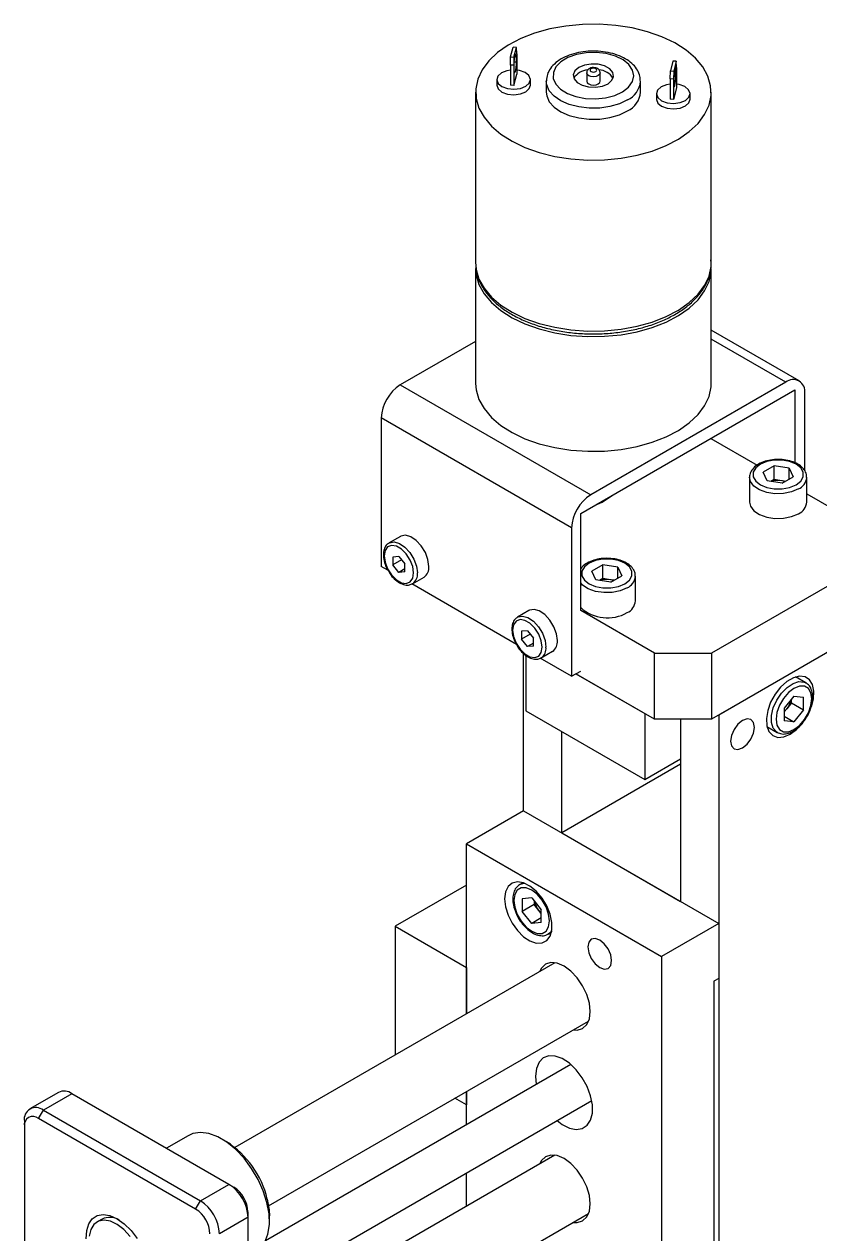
# Model space of a CAD drawing. Header units: millimetres. Extents: x 15 to 1802, y 5 to 899.
# Drawn here: x 1698.3 to 1757.5, y 798 to 887.8 of the extents above; entities that cross this region are included whole.
import ezdxf

# ---------------------------------------------------------------- set-up
doc = ezdxf.new("R2010")
doc.units = ezdxf.units.MM

msp = doc.modelspace()

# ---------------------------------------------------------------- linework, layer by layer
at = {"color": 7, "linetype": 'Continuous', "lineweight": 25}
for p, q in [((1734.481, 885.407), (1734.67, 886.132)), ((1734.917, 886.111), (1734.67, 886.132)), ((1734.729, 885.386), (1734.917, 886.111)), ((1734.934, 885.644), (1734.917, 886.111)), ((1734.464, 884.809), (1734.481, 885.407)), ((1734.481, 885.407), (1734.729, 885.386)), ((1734.729, 885.386), (1734.712, 884.788)), ((1734.897, 885.421), (1734.897, 885.013)), ((1734.934, 885.644), (1734.934, 884.135)), ((1746.54, 885.104), (1746.352, 884.379)), ((1746.787, 885.082), (1746.54, 885.104)), ((1746.787, 885.082), (1746.599, 884.357)), ((1746.804, 884.615), (1746.787, 885.082)), ((1734.712, 884.788), (1734.464, 884.809)), ((1734.464, 884.809), (1734.464, 883.3)), ((1734.712, 884.788), (1734.712, 883.279)), ((1734.749, 884.442), (1734.749, 884.85)), ((1740.134, 884.224), (1740.134, 883.612)), ((1741.134, 883.612), (1741.134, 884.224)), ((1746.334, 883.781), (1746.352, 884.379)), ((1746.352, 884.379), (1746.599, 884.357)), ((1746.599, 884.357), (1746.582, 883.759)), ((1746.767, 883.985), (1746.767, 884.393)), ((1746.804, 884.615), (1746.804, 883.107)), ((1733.453, 883.727), (1733.453, 883.319)), ((1734.712, 883.279), (1734.464, 883.3)), ((1734.712, 883.279), (1734.934, 884.135)), ((1735.953, 883.319), (1735.953, 883.727)), ((1737.134, 883.612), (1737.134, 882.795)), ((1744.134, 882.795), (1744.134, 883.612)), ((1746.582, 883.759), (1746.334, 883.781)), ((1746.334, 883.781), (1746.334, 882.272)), ((1746.582, 883.759), (1746.582, 882.25)), ((1746.619, 883.822), (1746.619, 883.414)), ((1731.884, 882.795), (1731.884, 870.095)), ((1745.315, 882.68), (1745.315, 882.271)), ((1746.804, 883.107), (1746.582, 882.25)), ((1747.815, 882.271), (1747.815, 882.68)), ((1749.384, 870.095), (1749.384, 882.795)), ((1746.582, 882.25), (1746.334, 882.272)), ((1731.884, 870.095), (1731.888, 869.959)), ((1731.884, 869.686), (1731.884, 861.157)), ((1749.384, 861.157), (1749.384, 869.686)), ((1755.927, 861.342), (1749.384, 865.12)), ((1731.884, 864.269), (1726.29, 861.039)), ((1726.29, 861.039), (1740.432, 852.875)), ((1754.928, 861.243), (1740.432, 852.875)), ((1739.692, 851.49), (1755.601, 860.674)), ((1755.601, 860.674), (1755.601, 855.27)), ((1756.342, 854.651), (1756.342, 860.427)), ((1739.018, 850.426), (1724.876, 858.59)), ((1724.876, 858.59), (1724.876, 847.566)), ((1749.358, 857.07), (1752.805, 855.08)), ((1754.063, 855.032), (1753.242, 854.559)), ((1753.543, 853.912), (1753.242, 854.559)), ((1755.184, 854.859), (1754.063, 855.032)), ((1754.063, 854.012), (1754.063, 855.032)), ((1755.184, 854.859), (1755.484, 854.212)), ((1755.184, 854.039), (1755.184, 854.859)), ((1752.238, 854.181), (1752.238, 852.344)), ((1754.664, 853.738), (1753.543, 853.912)), ((1754.063, 854.012), (1753.816, 853.869)), ((1754.623, 853.925), (1754.063, 854.012)), ((1754.91, 853.881), (1754.623, 853.925)), ((1754.664, 853.738), (1755.484, 854.212)), ((1756.488, 852.344), (1756.488, 854.181)), ((1756.488, 852.954), (1761.081, 850.303)), ((1739.692, 844.282), (1739.692, 851.49)), ((1739.018, 850.426), (1739.018, 839.402)), ((1726.299, 849.797), (1725.45, 849.307)), ((1726.184, 848.299), (1725.742, 848.259)), ((1725.742, 848.259), (1725.742, 847.67)), ((1726.184, 848.299), (1726.626, 847.749)), ((1725.369, 847.281), (1724.876, 847.566)), ((1726.389, 848.044), (1725.742, 847.67)), ((1726.184, 847.12), (1725.742, 847.67)), ((1726.626, 847.375), (1726.184, 847.12)), ((1726.626, 847.16), (1726.626, 847.749)), ((1741.335, 847.685), (1740.515, 847.211)), ((1742.456, 847.511), (1741.335, 847.685)), ((1741.335, 846.664), (1741.335, 847.685)), ((1742.456, 847.511), (1742.756, 846.864)), ((1742.456, 846.691), (1742.456, 847.511)), ((1761.081, 847.854), (1749.414, 841.118)), ((1726.626, 847.16), (1726.184, 847.12)), ((1727.2, 846.276), (1728.049, 846.765)), ((1740.815, 846.564), (1740.515, 847.211)), ((1741.936, 846.391), (1740.815, 846.564)), ((1741.335, 846.664), (1741.088, 846.522)), ((1741.896, 846.577), (1741.335, 846.664)), ((1742.183, 846.533), (1741.896, 846.577)), ((1741.936, 846.391), (1742.756, 846.864)), ((1743.76, 844.996), (1743.76, 846.834)), ((1734.915, 841.771), (1727.135, 846.262)), ((1735.845, 844.286), (1734.996, 843.796)), ((1745.171, 841.118), (1739.691, 844.282)), ((1761.081, 842.954), (1749.414, 836.219)), ((1735.73, 842.788), (1735.288, 842.749)), ((1735.288, 842.749), (1735.288, 842.159)), ((1735.935, 842.533), (1735.288, 842.159)), ((1735.73, 841.61), (1735.288, 842.159)), ((1735.73, 842.788), (1736.172, 842.238)), ((1736.172, 841.649), (1736.172, 842.238)), ((1760.551, 842.648), (1749.944, 836.525)), ((1735.448, 829.401), (1735.448, 841.088)), ((1736.172, 841.865), (1735.73, 841.61)), ((1736.172, 841.649), (1735.73, 841.61)), ((1736.746, 840.765), (1737.594, 841.255)), ((1745.171, 836.219), (1745.171, 841.118)), ((1745.171, 841.118), (1749.414, 841.118)), ((1749.414, 841.118), (1749.414, 836.219)), ((1735.625, 840.952), (1735.625, 836.831)), ((1739.018, 839.402), (1736.681, 840.751)), ((1739.018, 839.402), (1739.691, 839.791)), ((1745.171, 836.219), (1739.337, 839.587)), ((1739.337, 839.587), (1744.464, 836.627)), ((1756.416, 838.916), (1755.651, 839.358)), ((1755.53, 837.921), (1754.819, 837.037)), ((1755.357, 837.421), (1755.357, 837.706)), ((1755.53, 837.921), (1756.241, 837.858)), ((1756.241, 836.91), (1756.241, 837.858)), ((1735.625, 836.831), (1744.464, 831.728)), ((1744.464, 836.627), (1744.464, 831.728)), ((1754.819, 837.037), (1754.819, 836.09)), ((1755.002, 836.979), (1754.819, 836.752)), ((1755.357, 837.421), (1755.002, 836.979)), ((1755.357, 837.421), (1756.241, 836.91)), ((1756.241, 836.91), (1755.53, 836.026)), ((1749.414, 836.219), (1745.171, 836.219)), ((1747.116, 836.219), (1747.116, 822.666)), ((1749.944, 836.525), (1749.944, 769.161)), ((1753.526, 835.677), (1754.291, 835.236)), ((1754.819, 836.437), (1755.53, 836.026)), ((1755.53, 836.026), (1754.819, 836.09)), ((1738.277, 827.769), (1738.277, 835.3)), ((1744.464, 831.728), (1747.116, 833.259)), ((1747.116, 832.871), (1738.277, 827.769)), ((1735.448, 829.401), (1731.206, 826.952)), ((1735.448, 829.401), (1749.944, 821.033)), ((1738.277, 827.769), (1747.116, 822.666)), ((1731.206, 814.326), (1731.206, 826.952)), ((1731.206, 826.952), (1745.701, 818.584)), ((1735.398, 824.07), (1735.164, 823.934)), ((1731.206, 823.889), (1725.902, 820.828)), ((1736.049, 822.94), (1735.339, 822.876)), ((1735.339, 822.876), (1735.339, 821.929)), ((1736.223, 822.439), (1735.339, 821.929)), ((1736.049, 822.94), (1736.76, 822.056)), ((1736.223, 822.724), (1736.223, 822.439)), ((1736.578, 821.997), (1736.223, 822.439)), ((1736.049, 821.044), (1735.339, 821.929)), ((1736.76, 821.455), (1736.049, 821.044)), ((1736.76, 821.77), (1736.578, 821.997)), ((1736.76, 821.108), (1736.76, 822.056)), ((1725.902, 820.828), (1731.206, 817.766)), ((1725.902, 820.828), (1725.902, 811.264)), ((1736.76, 821.108), (1736.049, 821.044)), ((1737.288, 820.254), (1737.523, 820.389)), ((1749.944, 821.033), (1745.701, 818.584)), ((1749.944, 821.033), (1749.944, 816.95)), ((1737.311, 820.268), (1737.288, 820.254)), ((1745.701, 818.584), (1745.701, 790.005)), ((1737.776, 818.119), (1714.003, 804.395)), ((1731.206, 817.766), (1731.206, 814.326)), ((1749.944, 816.95), (1749.59, 816.746)), ((1749.59, 816.746), (1749.59, 796.333)), ((1716.503, 800.065), (1740.276, 813.789)), ((1738.963, 810.562), (1716.282, 797.469)), ((1736.332, 809.703), (1736.394, 809.079)), ((1700.892, 808.496), (1698.77, 807.271)), ((1701.892, 808.397), (1699.77, 807.172)), ((1713.559, 801.661), (1701.892, 808.397)), ((1714.973, 793.134), (1740.513, 807.878)), ((1731.206, 807.559), (1730.345, 808.056)), ((1731.206, 806.084), (1731.206, 808.553)), ((1731.206, 808.553), (1731.206, 807.559)), ((1699.417, 806.56), (1699.77, 807.172)), ((1699.77, 807.172), (1711.438, 800.437)), ((1698.356, 806.355), (1698.356, 805.947)), ((1711.084, 799.824), (1699.417, 806.56)), ((1698.356, 805.947), (1698.356, 791.135)), ((1710.529, 805.276), (1708.913, 804.343)), ((1713.383, 804.824), (1713.029, 805.028)), ((1737.776, 803.83), (1714.973, 790.666)), ((1731.206, 800.036), (1731.206, 802.505)), ((1711.438, 800.437), (1713.559, 801.661)), ((1713.559, 801.661), (1713.912, 801.457)), ((1711.084, 799.824), (1711.438, 800.437)), ((1704.126, 799.08), (1703.755, 798.866)), ((1714.973, 799.212), (1712.852, 797.987)), ((1714.973, 799.212), (1714.973, 799.62)), ((1714.973, 773.899), (1714.973, 799.212)), ((1716.503, 785.775), (1740.276, 799.499)), ((1716.564, 798.905), (1716.564, 799.313))]:
    msp.add_line(p, q, dxfattribs=at)
at = {"color": 8, "linetype": 'Continuous', "lineweight": 25}
for p, q in [((1734.897, 885.421), (1734.799, 885.43)), ((1734.897, 885.013), (1734.754, 885.025)), ((1746.669, 884.401), (1746.767, 884.393)), ((1746.624, 883.997), (1746.767, 883.985)), ((1754.928, 861.243), (1749.384, 864.443))]:
    msp.add_line(p, q, dxfattribs=at)
at = {"color": 7, "linetype": 'Continuous', "lineweight": 25, "flags": 128}
for points in [[(1746.96, 879.305), (1747.756, 879.861), (1748.407, 880.476), (1748.9, 881.138), (1749.224, 881.834), (1749.374, 882.549), (1749.346, 883.27), (1749.14, 883.981), (1748.761, 884.667), (1748.217, 885.316), (1747.518, 885.913), (1746.679, 886.447), (1745.718, 886.907), (1744.652, 887.282), (1743.505, 887.567), (1742.3, 887.754), (1741.06, 887.84), (1739.812, 887.824), (1738.581, 887.705), (1737.391, 887.487), (1736.268, 887.172), (1735.233, 886.769), (1734.308, 886.285), (1733.512, 885.73), (1732.861, 885.115), (1732.369, 884.452), (1732.044, 883.756), (1731.895, 883.041), (1731.923, 882.32), (1732.129, 881.61), (1732.508, 880.923), (1733.052, 880.274), (1733.751, 879.677), (1734.589, 879.143), (1735.551, 878.684), (1736.616, 878.308), (1737.764, 878.024), (1738.969, 877.836), (1740.209, 877.75), (1741.457, 877.766), (1742.688, 877.885), (1743.878, 878.104), (1745.001, 878.418), (1746.036, 878.821), (1746.96, 879.305)], [(1734.749, 884.85), (1734.754, 885.028), (1734.77, 885.223), (1734.795, 885.404), (1734.823, 885.544), (1734.851, 885.622), (1734.875, 885.626), (1734.891, 885.556), (1734.897, 885.421)], [(1742.803, 882.824), (1743.251, 883.172), (1743.533, 883.575), (1743.634, 884.005), (1743.546, 884.436), (1743.276, 884.841), (1742.839, 885.195), (1742.264, 885.474), (1741.586, 885.662), (1740.849, 885.747), (1740.098, 885.724), (1739.381, 885.593), (1738.742, 885.364), (1738.223, 885.05), (1737.855, 884.672), (1737.661, 884.252), (1737.655, 883.818), (1737.836, 883.396), (1738.192, 883.014), (1738.702, 882.695), (1739.333, 882.459), (1740.047, 882.322), (1740.797, 882.291), (1741.537, 882.368), (1742.22, 882.55), (1742.803, 882.824)], [(1734.464, 884.436), (1734.199, 884.387), (1733.8, 884.226), (1733.538, 883.988), (1733.454, 883.711), (1733.56, 883.436), (1733.84, 883.206), (1734.251, 883.054), (1734.732, 883.006), (1735.208, 883.067), (1735.607, 883.229)], [(1734.897, 885.013), (1734.891, 884.835), (1734.875, 884.641), (1734.851, 884.46), (1734.823, 884.319), (1734.795, 884.241), (1734.77, 884.237), (1734.754, 884.308), (1734.749, 884.442)], [(1735.607, 883.229), (1735.869, 883.466), (1735.953, 883.744), (1735.847, 884.018), (1735.567, 884.249), (1735.155, 884.4), (1734.934, 884.436)], [(1741.719, 883.422), (1742.008, 883.672), (1742.131, 883.964), (1742.074, 884.263), (1741.843, 884.533), (1741.467, 884.74), (1740.99, 884.861), (1740.47, 884.881), (1739.97, 884.796), (1739.55, 884.618), (1739.261, 884.368), (1739.137, 884.076), (1739.195, 883.777), (1739.425, 883.507), (1739.802, 883.3), (1740.279, 883.179), (1740.799, 883.159), (1741.299, 883.244), (1741.719, 883.422)], [(1740.815, 884.329), (1740.867, 884.376), (1740.884, 884.432), (1740.863, 884.487), (1740.807, 884.533), (1740.725, 884.563), (1740.629, 884.573), (1740.533, 884.56), (1740.454, 884.528), (1740.401, 884.48), (1740.384, 884.425), (1740.406, 884.37), (1740.462, 884.324), (1740.544, 884.294), (1740.64, 884.284), (1740.735, 884.296), (1740.815, 884.329)], [(1746.767, 884.393), (1746.762, 884.527), (1746.745, 884.598), (1746.721, 884.594), (1746.693, 884.516), (1746.665, 884.375), (1746.641, 884.194), (1746.624, 884), (1746.619, 883.822)], [(1733.453, 883.319), (1733.454, 883.303), (1733.56, 883.028), (1733.84, 882.797), (1734.251, 882.646), (1734.732, 882.598), (1735.208, 882.659), (1735.607, 882.82)], [(1735.607, 882.82), (1735.869, 883.058), (1735.953, 883.319)], [(1740.134, 883.612), (1740.134, 883.605), (1740.177, 883.495), (1740.289, 883.403), (1740.454, 883.343), (1740.646, 883.323), (1740.836, 883.348), (1740.996, 883.412)], [(1740.996, 883.412), (1741.101, 883.507), (1741.134, 883.612)], [(1746.334, 883.389), (1746.061, 883.34), (1745.662, 883.178), (1745.4, 882.941), (1745.316, 882.663), (1745.422, 882.388), (1745.702, 882.158), (1746.113, 882.007), (1746.594, 881.958), (1747.07, 882.019), (1747.469, 882.181)], [(1746.619, 883.414), (1746.624, 883.279), (1746.641, 883.209), (1746.665, 883.213), (1746.693, 883.291), (1746.721, 883.431), (1746.745, 883.612), (1746.762, 883.807), (1746.767, 883.985)], [(1747.469, 882.181), (1747.731, 882.419), (1747.815, 882.696), (1747.709, 882.971), (1747.429, 883.201), (1747.017, 883.352), (1746.804, 883.388)], [(1737.134, 882.795), (1737.166, 882.523), (1737.358, 882.085), (1737.714, 881.682), (1738.216, 881.334), (1738.84, 881.06), (1739.554, 880.873), (1740.322, 880.783), (1741.105, 880.793), (1741.865, 880.904), (1742.563, 881.109), (1743.165, 881.399)], [(1745.315, 882.271), (1745.316, 882.255), (1745.422, 881.98), (1745.702, 881.75), (1746.113, 881.599), (1746.594, 881.55), (1747.07, 881.611), (1747.469, 881.773)], [(1747.469, 881.773), (1747.731, 882.01), (1747.815, 882.271)], [(1731.884, 869.686), (1731.923, 869.212), (1732.129, 868.501), (1732.508, 867.814), (1733.052, 867.166), (1733.751, 866.568), (1734.589, 866.034), (1735.551, 865.575), (1736.616, 865.199), (1737.764, 864.915), (1738.969, 864.728), (1740.209, 864.641), (1741.457, 864.658), (1742.688, 864.776), (1743.878, 864.995), (1745.001, 865.309), (1746.036, 865.713), (1746.96, 866.197)], [(1746.96, 866.197), (1747.756, 866.752), (1748.407, 867.367), (1748.9, 868.029), (1749.224, 868.725), (1749.374, 869.441), (1749.384, 869.686)], [(1731.884, 861.157), (1731.923, 860.682), (1732.129, 859.971), (1732.508, 859.285), (1733.052, 858.636), (1733.751, 858.039), (1734.589, 857.505), (1735.551, 857.045), (1736.616, 856.67), (1737.764, 856.385), (1738.969, 856.198), (1740.209, 856.112), (1741.457, 856.128), (1742.688, 856.247), (1743.878, 856.465), (1745.001, 856.78), (1746.036, 857.183), (1746.96, 857.667)], [(1746.96, 857.667), (1747.756, 858.222), (1748.407, 858.837), (1748.9, 859.5), (1749.224, 860.196), (1749.374, 860.911), (1749.384, 861.157)], [(1755.689, 853.62), (1756.034, 853.894), (1756.215, 854.216), (1756.215, 854.555), (1756.034, 854.877), (1755.689, 855.151), (1755.215, 855.35), (1754.657, 855.454), (1754.07, 855.454), (1753.512, 855.35), (1753.038, 855.151), (1752.693, 854.877), (1752.511, 854.555), (1752.511, 854.216), (1752.693, 853.894), (1753.038, 853.62), (1753.512, 853.421), (1754.07, 853.316), (1754.657, 853.316), (1755.215, 853.421), (1755.689, 853.62)], [(1752.238, 852.344), (1752.311, 852.026), (1752.564, 851.691), (1752.977, 851.414), (1753.514, 851.22), (1754.125, 851.125), (1754.758, 851.139), (1755.356, 851.259), (1755.866, 851.477)], [(1727.28, 847.077), (1727.214, 847.548), (1727.023, 848.038), (1726.732, 848.489), (1726.374, 848.846), (1725.993, 849.066), (1725.636, 849.122), (1725.344, 849.008), (1725.154, 848.737), (1725.088, 848.342), (1725.154, 847.871), (1725.344, 847.381), (1725.636, 846.93), (1725.993, 846.573), (1726.374, 846.353), (1726.732, 846.297), (1727.023, 846.411), (1727.214, 846.682), (1727.28, 847.077)], [(1728.411, 847.567), (1728.344, 848.069), (1728.15, 848.595), (1727.85, 849.087), (1727.477, 849.491), (1727.071, 849.764), (1726.677, 849.877), (1726.336, 849.816), (1726.299, 849.797)], [(1742.961, 846.272), (1743.306, 846.546), (1743.487, 846.868), (1743.487, 847.207), (1743.306, 847.529), (1742.961, 847.803), (1742.487, 848.002), (1741.929, 848.107), (1741.342, 848.107), (1740.784, 848.002), (1740.31, 847.803), (1739.965, 847.529), (1739.784, 847.207), (1739.784, 846.868), (1739.965, 846.546), (1740.31, 846.272), (1740.784, 846.073), (1741.342, 845.969), (1741.929, 845.969), (1742.487, 846.073), (1742.961, 846.272)], [(1737.957, 842.056), (1737.89, 842.559), (1737.696, 843.084), (1737.396, 843.576), (1737.023, 843.98), (1736.617, 844.253), (1736.222, 844.366), (1735.881, 844.305), (1735.845, 844.286)], [(1736.826, 841.566), (1736.76, 842.037), (1736.569, 842.528), (1736.278, 842.979), (1735.92, 843.335), (1735.539, 843.555), (1735.182, 843.611), (1734.89, 843.497), (1734.7, 843.226), (1734.634, 842.832), (1734.7, 842.361), (1734.89, 841.87), (1735.182, 841.419), (1735.539, 841.062), (1735.92, 840.843), (1736.278, 840.786), (1736.569, 840.901), (1736.76, 841.171), (1736.826, 841.566)], [(1756.838, 837.164), (1756.978, 837.721), (1757.011, 838.295), (1756.913, 838.782), (1756.691, 839.148), (1756.363, 839.365), (1755.952, 839.416), (1755.488, 839.298), (1755.007, 839.021), (1754.543, 838.603), (1754.132, 838.077), (1753.803, 837.481), (1753.582, 836.859), (1753.484, 836.258), (1753.516, 835.723), (1753.678, 835.292), (1753.955, 834.998), (1754.329, 834.863), (1754.77, 834.896), (1755.247, 835.096), (1755.247, 835.096)], [(1756.856, 837.739), (1756.791, 838.175), (1756.603, 838.493), (1756.309, 838.662), (1755.94, 838.666), (1755.53, 838.505), (1755.12, 838.193), (1754.751, 837.763), (1754.457, 837.255), (1754.269, 836.719), (1754.204, 836.208), (1754.269, 835.773), (1754.457, 835.455), (1754.751, 835.285), (1755.12, 835.281), (1755.53, 835.443), (1755.94, 835.754), (1756.309, 836.185), (1756.603, 836.693), (1756.791, 837.229), (1756.856, 837.739)], [(1751.712, 834.075), (1752.05, 834.348), (1752.337, 834.735), (1752.528, 835.177), (1752.596, 835.606), (1752.528, 835.958), (1752.337, 836.179), (1752.05, 836.234), (1751.712, 836.117), (1751.373, 835.844), (1751.087, 835.457), (1750.895, 835.015), (1750.828, 834.586), (1750.895, 834.234), (1751.087, 834.014), (1751.373, 833.958), (1751.712, 834.075)], [(1755.247, 835.096), (1755.724, 835.447), (1756.057, 835.79)], [(1734.034, 822.87), (1734.1, 822.281), (1734.291, 821.66), (1734.595, 821.054), (1734.989, 820.506), (1735.442, 820.058), (1735.922, 819.743), (1736.394, 819.584), (1736.821, 819.593), (1737.173, 819.769), (1737.423, 820.1), (1737.553, 820.56), (1737.553, 821.116), (1737.423, 821.726), (1737.173, 822.346), (1736.821, 822.928), (1736.394, 823.431), (1735.922, 823.816), (1735.442, 824.055), (1734.989, 824.131), (1734.595, 824.038), (1734.291, 823.782), (1734.1, 823.383), (1734.034, 822.87)], [(1737.375, 821.227), (1737.31, 821.737), (1737.122, 822.273), (1736.829, 822.781), (1736.459, 823.212), (1736.049, 823.523), (1735.64, 823.685), (1735.27, 823.681), (1734.977, 823.511), (1734.788, 823.193), (1734.723, 822.757), (1734.788, 822.247), (1734.977, 821.711), (1735.27, 821.203), (1735.64, 820.772), (1736.049, 820.461), (1736.459, 820.299), (1736.829, 820.304), (1737.122, 820.473), (1737.31, 820.791), (1737.375, 821.227)], [(1740.221, 819.298), (1740.289, 818.868), (1740.48, 818.427), (1740.767, 818.04), (1741.105, 817.767), (1741.443, 817.649), (1741.73, 817.705), (1741.922, 817.926), (1741.989, 818.277), (1741.922, 818.707), (1741.73, 819.149), (1741.443, 819.535), (1741.105, 819.808), (1740.767, 819.926), (1740.48, 819.87), (1740.289, 819.65), (1740.221, 819.298)], [(1739.13, 813.127), (1739.426, 813.117), (1739.828, 813.242), (1740.137, 813.528), (1740.332, 813.958), (1740.398, 814.501), (1740.332, 815.12), (1740.137, 815.774), (1739.828, 816.417), (1739.426, 817.007), (1738.957, 817.502), (1738.453, 817.869), (1737.95, 818.083), (1737.481, 818.129), (1737.078, 818.005), (1736.769, 817.718), (1736.631, 817.458)], [(1737.944, 806.395), (1738.32, 806.111), (1738.851, 805.843), (1739.357, 805.741), (1739.806, 805.811), (1740.17, 806.048), (1740.426, 806.438), (1740.558, 806.957), (1740.558, 807.571), (1740.426, 808.242), (1740.17, 808.928), (1739.806, 809.585), (1739.357, 810.174), (1738.851, 810.655), (1738.32, 811), (1737.798, 811.187), (1737.317, 811.203), (1736.907, 811.048), (1736.595, 810.732), (1736.399, 810.274), (1736.332, 809.703), (1736.332, 809.703)], [(1716.382, 800.304), (1716.109, 801.171), (1715.725, 802.03), (1715.244, 802.849), (1714.682, 803.6), (1714.061, 804.255), (1713.402, 804.79), (1712.73, 805.186), (1712.069, 805.429), (1711.442, 805.51), (1710.873, 805.426), (1710.529, 805.276)], [(1739.13, 798.838), (1739.426, 798.828), (1739.828, 798.952), (1740.137, 799.239), (1740.332, 799.668), (1740.398, 800.211), (1740.332, 800.831), (1740.137, 801.484), (1739.828, 802.128), (1739.426, 802.717), (1738.957, 803.212), (1738.453, 803.579), (1737.95, 803.793), (1737.481, 803.84), (1737.078, 803.715), (1736.769, 803.429), (1736.631, 803.168)], [(1715.528, 796.616), (1715.886, 796.892), (1716.229, 797.363), (1716.455, 797.963), (1716.558, 798.67), (1716.533, 799.46), (1716.382, 800.304)], [(1716.4, 800.572), (1716.541, 799.765), (1716.564, 799.313)], [(1702.956, 797.626), (1702.987, 798.223), (1703.14, 798.725), (1703.407, 799.104), (1703.773, 799.341), (1704.219, 799.422), (1704.72, 799.344), (1705.25, 799.109)], [(1706.208, 797.795), (1705.749, 798.295), (1705.253, 798.677), (1704.753, 798.917), (1704.278, 798.999), (1703.86, 798.918), (1703.525, 798.68), (1703.293, 798.299), (1703.179, 797.8)], [(1705.25, 799.109), (1705.78, 798.732), (1706.282, 798.232), (1706.728, 797.636)]]:
    msp.add_lwpolyline(points, dxfattribs=at)
at = {"color": 8, "linetype": 'Continuous', "lineweight": 25, "flags": 128}
for points in [[(1740.996, 884.025), (1740.836, 883.96), (1740.646, 883.936), (1740.454, 883.955), (1740.289, 884.015), (1740.177, 884.108), (1740.134, 884.218), (1740.134, 884.225)], [(1741.134, 884.224), (1741.101, 884.12), (1740.996, 884.025)], [(1743.165, 882.216), (1742.563, 881.926), (1741.865, 881.72), (1741.105, 881.61), (1740.322, 881.599), (1739.554, 881.69), (1738.84, 881.877), (1738.216, 882.151), (1737.714, 882.498), (1737.358, 882.901), (1737.166, 883.34), (1737.135, 883.632)], [(1731.888, 869.959), (1731.923, 869.62), (1732.129, 868.909), (1732.508, 868.222), (1733.052, 867.574), (1733.751, 866.977), (1734.589, 866.443), (1735.551, 865.983), (1736.616, 865.607), (1737.764, 865.323), (1738.969, 865.136), (1740.209, 865.049), (1741.457, 865.066), (1742.688, 865.185), (1743.878, 865.403), (1745.001, 865.718), (1746.036, 866.121), (1746.96, 866.605)], [(1746.96, 866.605), (1747.756, 867.16), (1748.407, 867.775), (1748.9, 868.437), (1749.224, 869.133), (1749.374, 869.849), (1749.384, 870.095)], [(1755.866, 853.314), (1755.356, 853.097), (1754.758, 852.976), (1754.125, 852.962), (1753.514, 853.057), (1752.977, 853.251), (1752.564, 853.529), (1752.311, 853.864), (1752.238, 854.186)], [(1725.453, 849.308), (1725.487, 849.326), (1725.828, 849.387), (1726.223, 849.274), (1726.629, 849.001), (1727.002, 848.597), (1727.302, 848.105), (1727.495, 847.58), (1727.563, 847.077)], [(1743.138, 845.966), (1742.628, 845.749), (1742.03, 845.628), (1741.398, 845.614), (1740.786, 845.709), (1740.249, 845.904), (1739.836, 846.181), (1739.692, 846.338)], [(1734.999, 843.798), (1735.033, 843.816), (1735.374, 843.876), (1735.769, 843.764), (1736.175, 843.49), (1736.548, 843.086), (1736.848, 842.594), (1737.041, 842.069), (1737.108, 841.566)], [(1754.287, 835.238), (1754.252, 835.26), (1754, 835.542), (1753.867, 835.96), (1753.867, 836.477), (1754, 837.047), (1754.252, 837.62), (1754.602, 838.145), (1755.019, 838.575), (1755.466, 838.871), (1755.902, 839.008), (1756.29, 838.973), (1756.43, 838.908)], [(1735.148, 823.925), (1735.475, 824.031), (1735.506, 824.033)], [(1737.545, 820.501), (1737.468, 820.4), (1737.311, 820.268)]]:
    msp.add_lwpolyline(points, dxfattribs=at)
at = {"color": 7, "linetype": 'Continuous', "lineweight": 25}
for centre, radius, start, end in [((1740.301, 883.125), 1.32, 94.46594, 148.40819), ((1741.008, 883.194), 1.249, 29.83999, 87.79073), ((1742.457, 882.925), 1.682, 294.87393, 355.56105), ((1727.946, 858.45), 3.074, 122.60568, 177.39438), ((1755.48, 860.566), 0.873, 350.78622, 129.20285), ((1754.362, 852.317), 1.629, 80.77682, 108.28266), ((1754.408, 852.488), 1.454, 71.07624, 81.46437), ((1742.088, 850.286), 3.074, 122.60568, 177.39438), ((1739.144, 856.391), 4.575, 290.96144, 309.03318), ((1755.451, 852.432), 1.041, 293.50552, 355.17439), ((1727.576, 847.462), 0.842, 304.16645, 7.14596), ((1741.634, 844.969), 1.629, 80.77666, 108.28272), ((1741.68, 845.139), 1.454, 71.07895, 81.46211), ((1742.723, 845.084), 1.041, 293.50572, 355.17425), ((1741.672, 846.698), 2.958, 227.9811, 299.71182), ((1737.122, 841.951), 0.842, 304.16549, 7.14651), ((1753.74, 838.009), 1.629, 320.77798, 348.30404), ((1753.864, 837.885), 1.455, 311.07045, 321.45767), ((1737.862, 823.037), 1.653, 191.89557, 219.0228), ((1737.716, 822.903), 1.455, 218.54233, 228.92955), ((1701.306, 807.579), 1.006, 54.38168, 114.30755), ((1699.218, 806.495), 0.873, 50.79635, 189.21421), ((1699.003, 806.052), 0.655, 50.79694, 189.21405), ((1709.588, 798.935), 7.006, 13.51898, 57.20712), ((1711.903, 799.072), 3.074, 2.60537, 57.39469), ((1712.67, 799.515), 2.305, 2.60548, 57.39443), ((1709.842, 797.882), 2.305, 2.60548, 57.39443), ((1709.781, 797.848), 3.074, 2.60537, 57.39469), ((1704.705, 797.876), 1.336, 58.53316, 115.67794)]:
    msp.add_arc(centre, radius, start, end, dxfattribs=at)
at = {"color": 8, "linetype": 'Continuous', "lineweight": 25}
for centre, radius, start, end in [((1742.451, 883.748), 1.69, 294.96424, 354.58982), ((1755.446, 854.273), 1.047, 293.61452, 354.05972), ((1726.723, 846.973), 0.846, 305.16921, 7.04296), ((1742.718, 846.926), 1.047, 293.61458, 354.0598), ((1736.269, 841.462), 0.846, 305.16921, 7.04296)]:
    msp.add_arc(centre, radius, start, end, dxfattribs=at)
at = {"color": 7, "linetype": 'Continuous', "lineweight": 25}
for points, knots in [([(1744.121, 883.582), (1744.119, 883.714), (1744.114, 884.007), (1743.921, 884.437), (1743.598, 884.85), (1743.144, 885.208), (1742.573, 885.502), (1741.907, 885.714), (1741.183, 885.833), (1740.435, 885.856), (1739.696, 885.782), (1738.995, 885.611), (1738.363, 885.348), (1737.826, 884.996), (1737.438, 884.579), (1737.187, 884.117), (1737.156, 883.798), (1737.14, 883.638)], [0, 0, 0, 0, 0.050695, 0.113015, 0.176474, 0.243085, 0.312332, 0.38244, 0.452367, 0.52212, 0.591937, 0.662049, 0.732764, 0.804343, 0.876412, 0.93815, 1, 1, 1, 1]), ([(1741.128, 884.224), (1741.13, 884.241), (1741.135, 884.301), (1741.093, 884.398), (1741.012, 884.497), (1740.892, 884.573), (1740.731, 884.62), (1740.538, 884.621), (1740.36, 884.569), (1740.229, 884.473), (1740.149, 884.354), (1740.14, 884.267), (1740.135, 884.225)], [0, 0, 0, 0, 0.037082, 0.129261, 0.217762, 0.315648, 0.432818, 0.562357, 0.698482, 0.812569, 0.910366, 1, 1, 1, 1]), ([(1731.907, 869.943), (1731.907, 869.845), (1731.906, 869.509), (1732.071, 868.941), (1732.392, 868.26), (1732.868, 867.615), (1733.482, 867.013), (1734.229, 866.466), (1735.095, 865.985), (1736.061, 865.578), (1737.11, 865.254), (1738.22, 865.017), (1739.373, 864.87), (1740.548, 864.817), (1741.725, 864.857), (1742.882, 864.99), (1744, 865.213), (1745.057, 865.526), (1746.025, 865.91), (1746.585, 866.224), (1746.858, 866.376)], [0, 0, 0, 0, 0.022586, 0.077781, 0.133214, 0.189472, 0.246683, 0.304599, 0.362865, 0.421205, 0.479483, 0.537678, 0.595804, 0.653888, 0.711965, 0.770066, 0.828222, 0.88647, 0.944847, 1, 1, 1, 1]), ([(1746.858, 866.376), (1747.002, 866.467), (1747.419, 866.731), (1748.019, 867.22), (1748.601, 867.856), (1749.034, 868.541), (1749.298, 869.256), (1749.408, 869.865), (1749.368, 870.226), (1749.355, 870.344)], [0, 0, 0, 0, 0.089105, 0.25796, 0.426766, 0.594294, 0.759286, 0.921098, 1, 1, 1, 1]), ([(1756.468, 854.161), (1756.472, 854.24), (1756.48, 854.443), (1756.315, 854.75), (1756.023, 855.049), (1755.605, 855.289), (1755.09, 855.453), (1754.516, 855.526), (1753.93, 855.503), (1753.375, 855.384), (1752.89, 855.174), (1752.52, 854.891), (1752.307, 854.559), (1752.216, 854.311), (1752.24, 854.191), (1752.241, 854.187)], [0, 0, 0, 0, 0.051724, 0.13244, 0.214682, 0.301549, 0.390715, 0.479766, 0.568712, 0.657962, 0.74795, 0.839169, 0.919977, 0.997435, 1, 1, 1, 1]), ([(1725.461, 849.297), (1725.385, 849.249), (1725.215, 849.14), (1725.068, 848.831), (1725.009, 848.436), (1725.068, 847.974), (1725.216, 847.519), (1725.381, 847.252), (1725.452, 847.135)], [0, 0, 0, 0, 0.136227, 0.305696, 0.481813, 0.667209, 0.854585, 1, 1, 1, 1]), ([(1743.74, 846.813), (1743.744, 846.892), (1743.752, 847.096), (1743.587, 847.403), (1743.295, 847.701), (1742.877, 847.941), (1742.362, 848.105), (1741.788, 848.179), (1741.203, 848.155), (1740.646, 848.037), (1740.166, 847.824), (1739.836, 847.591), (1739.726, 847.41), (1739.692, 847.352)], [0, 0, 0, 0, 0.058697, 0.150297, 0.243626, 0.342205, 0.443393, 0.54445, 0.645388, 0.746671, 0.848792, 0.95231, 1, 1, 1, 1]), ([(1725.452, 847.135), (1725.471, 847.101), (1725.575, 846.913), (1725.84, 846.628), (1726.22, 846.33), (1726.606, 846.179), (1726.953, 846.159), (1727.129, 846.251), (1727.206, 846.292)], [0, 0, 0, 0, 0.045695, 0.251598, 0.459119, 0.669686, 0.854736, 1, 1, 1, 1]), ([(1735.007, 843.786), (1734.931, 843.738), (1734.76, 843.63), (1734.614, 843.321), (1734.555, 842.925), (1734.614, 842.464), (1734.762, 842.008), (1734.927, 841.741), (1734.998, 841.625)], [0, 0, 0, 0, 0.136228, 0.305696, 0.481813, 0.667209, 0.854584, 1, 1, 1, 1]), ([(1734.998, 841.625), (1735.017, 841.591), (1735.121, 841.402), (1735.386, 841.118), (1735.766, 840.819), (1736.152, 840.668), (1736.499, 840.648), (1736.675, 840.741), (1736.752, 840.781)], [0, 0, 0, 0, 0.045695, 0.251599, 0.459118, 0.669685, 0.854734, 1, 1, 1, 1]), ([(1756.929, 837.841), (1756.926, 837.928), (1756.916, 838.181), (1756.802, 838.522), (1756.621, 838.795), (1756.468, 838.868), (1756.423, 838.889)], [0, 0, 0, 0, 0.191815, 0.557264, 0.87167, 1, 1, 1, 1]), ([(1756.405, 836.265), (1756.452, 836.332), (1756.609, 836.557), (1756.789, 836.995), (1756.913, 837.464), (1756.925, 837.737), (1756.929, 837.841)], [0, 0, 0, 0, 0.139479, 0.46681, 0.795778, 1, 1, 1, 1]), ([(1754.287, 835.24), (1754.399, 835.191), (1754.624, 835.092), (1755.022, 835.125), (1755.433, 835.28), (1755.845, 835.573), (1756.184, 835.913), (1756.346, 836.171), (1756.405, 836.265)], [0, 0, 0, 0, 0.1678729, 0.3384335, 0.5163773, 0.7030056, 0.8918932, 1, 1, 1, 1]), ([(1735.146, 823.919), (1735.052, 823.847), (1734.859, 823.699), (1734.696, 823.337), (1734.631, 822.9), (1734.681, 822.394), (1734.844, 821.857), (1735.108, 821.335), (1735.453, 820.867), (1735.855, 820.488), (1736.293, 820.224), (1736.716, 820.116), (1737.074, 820.134), (1737.24, 820.244), (1737.305, 820.287)], [0, 0, 0, 0, 0.076985, 0.157709, 0.242109, 0.330505, 0.419838, 0.508958, 0.598142, 0.687791, 0.778422, 0.870291, 0.949218, 1, 1, 1, 1])]:
    msp.add_open_spline(points, degree=3, knots=knots, dxfattribs=at)

doc.saveas('drawing.dxf')
